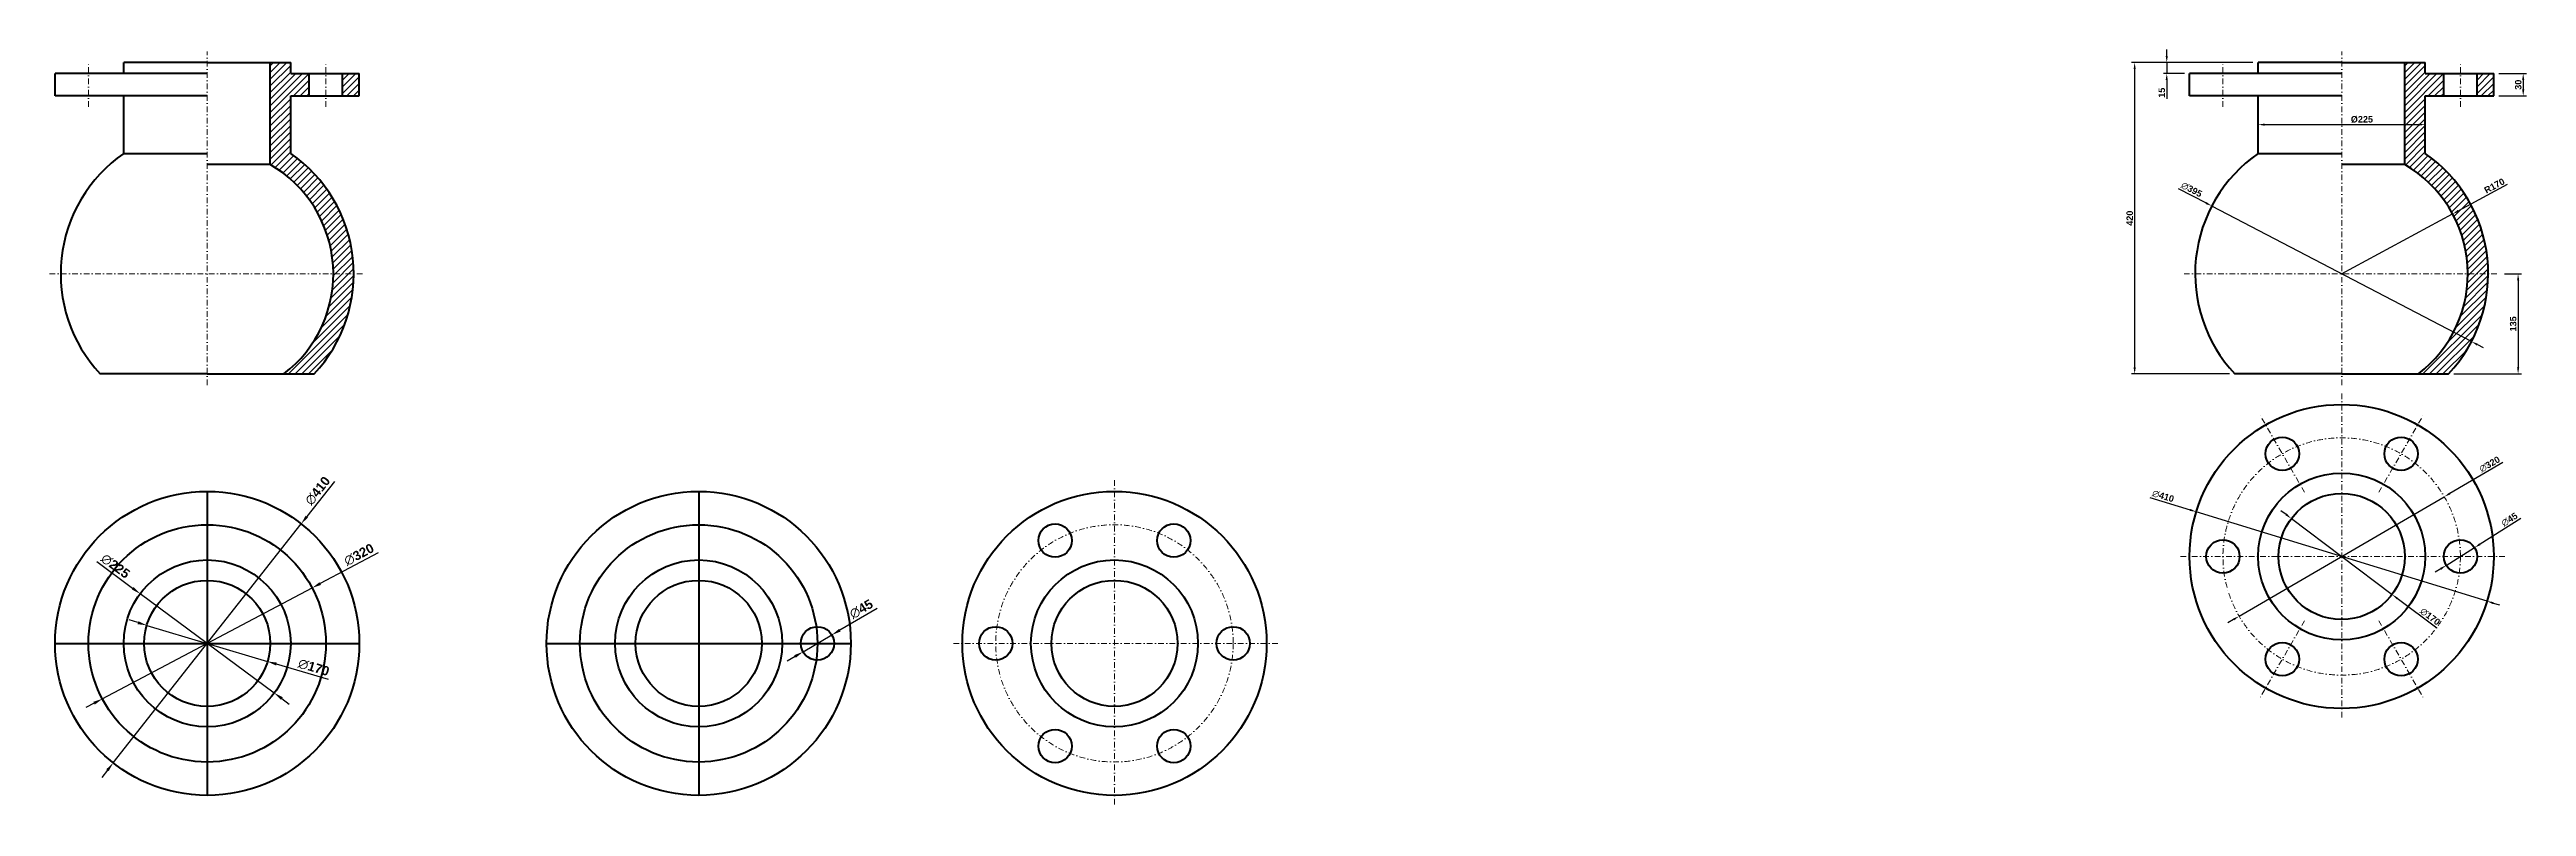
# Model space of a CAD drawing. Header units: millimetres. Extents: x 5774 to 12351, y 222 to 1276.
# Drawn here: x 9013 to 12351, y 222 to 1243 of the extents above; entities that cross this region are included whole.
import ezdxf

# ---------------------------------------------------------------- set-up
doc = ezdxf.new("R2010")
doc.units = ezdxf.units.MM
doc.header["$LTSCALE"] = 0.3
doc.linetypes.add('DASHDOTX2', pattern=[50.8, 25.4, -12.7, 0, -12.7])
for name, color, linetype, lineweight in [('Contorno', 5, 'Continuous', 50), ('cotas', 7, 'Continuous', 9), ('Hachura', 252, 'Continuous', 15), ('Linha de Centro', 46, 'DASHDOTX2', 9)]:
    doc.layers.add(name, color=color, linetype=linetype, lineweight=lineweight)
doc.styles.add('Cotas', font='')
doc.styles.get("Standard").update_dxf_attribs({"font": ''})
doc.styles.get('Cotas').set_extended_font_data('Arial', bold=True)
doc.styles.get('Standard').set_extended_font_data('Arial', bold=True)
doc.dimstyles.new('cota annotative', dxfattribs={"dimtxt": 2.5, "dimasz": 2.5, "dimexe": 1.25, "dimexo": 2, "dimtad": 1, "dimtxsty": 'Standard', "dimcen": -5, "dimclrt": 102, "dimadec": 0, "dimazin": 0, "dimtfac": 1, "dimtmove": 0, "dimatfit": 3, "dimfxl": 1, "dimarcsym": 0})
doc.dimstyles.new('Cotas', dxfattribs={"dimscale": 0, "dimtxt": 2.5, "dimasz": 2.5, "dimexe": 1.25, "dimexo": 2, "dimtad": 1, "dimtxsty": 'Cotas', "dimcen": 2.5, "dimclrt": 102, "dimadec": 0, "dimazin": 0, "dimtfac": 1, "dimtmove": 0, "dimatfit": 3, "dimfxl": 1, "dimarcsym": 0})

# ---------------------------------------------------------------- blocks, each defined once
blk = doc.blocks.new('*D27')
at = {"layer": 'cotas', "color": 0, "lineweight": -2, "transparency": 16777216}
for p, q in [((11866.6, 1234.5), (11866.6, 1243.3)), ((11982.8, 1225.8), (11862.2, 1225.8)), ((11890.3, 1210.8), (11862.2, 1210.8)), ((11866.6, 1225.8), (11866.6, 1210.8)), ((11866.6, 1202), (11866.6, 1176.7))]:
    blk.add_line(p, q, dxfattribs=at)
at = {"layer": 'cotas', "color": 0, "transparency": 16777216}
for points in [[(11865.1, 1234.5), (11868, 1234.5), (11866.6, 1225.8)], [(11865.1, 1202), (11868, 1202), (11866.6, 1210.8)]]:
    blk.add_solid(points, dxfattribs=at)
at = {"layer": 'Defpoints', "color": 0, "transparency": 16777216}
for p in [(11866.6, 1210.8), (11897.3, 1210.8), (11989.8, 1225.8)]:
    blk.add_point(p, dxfattribs=at)
at = {"layer": 'cotas', "color": 102, "transparency": 16777216, "insert": (11859.9, 1185), "char_height": 8.75, "attachment_point": 5, "rotation": 90, "style": 'Cotas'}
blk.add_mtext('15', dxfattribs=at)
blk = doc.blocks.new('*D18')
at = {"layer": 'cotas', "color": 0, "lineweight": -2, "transparency": 16777216}
for p, q in [((12314.3, 1210.8), (12351.4, 1210.8)), ((12347, 1202), (12347, 1189.5)), ((12314.3, 1180.8), (12351.4, 1180.8))]:
    blk.add_line(p, q, dxfattribs=at)
at = {"layer": 'cotas', "color": 0, "transparency": 16777216}
for points in [[(12345.5, 1202), (12348.5, 1202), (12347, 1210.8)], [(12345.5, 1189.5), (12348.5, 1189.5), (12347, 1180.8)]]:
    blk.add_solid(points, dxfattribs=at)
at = {"layer": 'Defpoints', "color": 0, "transparency": 16777216}
for p in [(12307.3, 1210.8), (12307.3, 1180.8), (12347, 1180.8)]:
    blk.add_point(p, dxfattribs=at)
at = {"layer": 'cotas', "color": 102, "transparency": 16777216, "insert": (12340.3, 1195.8), "char_height": 8.75, "attachment_point": 5, "rotation": 90, "style": 'Cotas'}
blk.add_mtext('30', dxfattribs=at)
blk = doc.blocks.new('*D26')
at = {"layer": 'cotas', "color": 0, "lineweight": -2, "transparency": 16777216}
for p, q in [((11982.8, 1225.8), (11819, 1225.8)), ((11823.3, 1217), (11823.3, 814.5)), ((11951.2, 805.8), (11819, 805.8))]:
    blk.add_line(p, q, dxfattribs=at)
at = {"layer": 'cotas', "color": 0, "transparency": 16777216}
for points in [[(11821.9, 1217), (11824.8, 1217), (11823.3, 1225.8)], [(11821.9, 814.5), (11824.8, 814.5), (11823.3, 805.8)]]:
    blk.add_solid(points, dxfattribs=at)
at = {"layer": 'Defpoints', "color": 0, "transparency": 16777216}
for p in [(11989.8, 1225.8), (11823.3, 805.8), (11958.2, 805.8)]:
    blk.add_point(p, dxfattribs=at)
at = {"layer": 'cotas', "color": 102, "transparency": 16777216, "insert": (11816.7, 1015.8), "char_height": 8.75, "attachment_point": 5, "rotation": 90, "style": 'Cotas'}
blk.add_mtext('420', dxfattribs=at)
blk = doc.blocks.new('*D25')
at = {"layer": 'cotas', "color": 0, "lineweight": -2, "transparency": 16777216}
for p, q in [((11989.8, 1149), (11989.8, 1146.3)), ((11998.6, 1142), (12206.1, 1142)), ((12214.8, 1149), (12214.8, 1146.3))]:
    blk.add_line(p, q, dxfattribs=at)
at = {"layer": 'cotas', "color": 0, "transparency": 16777216}
for points in [[(11998.6, 1143.4), (11998.6, 1140.5), (11989.8, 1142)], [(12206.1, 1143.4), (12206.1, 1140.5), (12214.8, 1142)]]:
    blk.add_solid(points, dxfattribs=at)
at = {"layer": 'Defpoints', "color": 0, "transparency": 16777216}
for p in [(11989.8, 1142), (12214.8, 1142), (12214.8, 1142)]:
    blk.add_point(p, dxfattribs=at)
at = {"layer": 'cotas', "color": 102, "transparency": 16777216, "insert": (12129.6, 1149), "char_height": 8.75, "attachment_point": 5, "style": 'Cotas'}
blk.add_mtext('%%C225', dxfattribs=at)
blk = doc.blocks.new('*D24')
at = {"layer": 'cotas', "color": 0, "lineweight": -2, "transparency": 16777216}
for p, q in [((12321.8, 940.8), (12344.5, 940.8)), ((12340.1, 932), (12340.1, 814.5)), ((12253.5, 805.8), (12344.5, 805.8))]:
    blk.add_line(p, q, dxfattribs=at)
at = {"layer": 'cotas', "color": 0, "transparency": 16777216}
for points in [[(12338.7, 932), (12341.6, 932), (12340.1, 940.8)], [(12338.7, 814.5), (12341.6, 814.5), (12340.1, 805.8)]]:
    blk.add_solid(points, dxfattribs=at)
at = {"layer": 'Defpoints', "color": 0, "transparency": 16777216}
for p in [(12314.8, 940.8), (12246.5, 805.8), (12340.1, 805.8)]:
    blk.add_point(p, dxfattribs=at)
at = {"layer": 'cotas', "color": 102, "transparency": 16777216, "insert": (12333.5, 873.3), "char_height": 8.75, "attachment_point": 5, "rotation": 90, "style": 'Cotas'}
blk.add_mtext('135', dxfattribs=at)
blk = doc.blocks.new('*D23')
at = {"layer": 'cotas', "color": 0, "lineweight": -2, "transparency": 16777216}
for p, q in [((11882, 1055.8), (11919.5, 1036.3)), ((12277.4, 849.4), (11927.3, 1032.2)), ((12285.2, 845.3), (12292.9, 841.3))]:
    blk.add_line(p, q, dxfattribs=at)
at = {"layer": 'cotas', "color": 0, "transparency": 16777216}
for points in [[(11920.2, 1037.6), (11918.8, 1035), (11927.3, 1032.2)], [(12285.8, 846.6), (12284.5, 844), (12277.4, 849.4)]]:
    blk.add_solid(points, dxfattribs=at)
at = {"layer": 'Defpoints', "color": 0, "transparency": 16777216}
for p in [(11927.3, 1032.2), (12277.4, 849.4)]:
    blk.add_point(p, dxfattribs=at)
at = {"layer": 'cotas', "color": 102, "transparency": 16777216, "insert": (11900.1, 1054.3), "char_height": 8.75, "attachment_point": 5, "rotation": 332.426, "style": 'Cotas'}
blk.add_mtext('∅395', dxfattribs=at)
blk = doc.blocks.new('*D22')
at = {"layer": 'cotas', "color": 0, "lineweight": -2, "transparency": 16777216}
for p, q in [((12325.5, 1061.2), (12259.6, 1025.7)), ((12102.3, 940.8), (12251.9, 1021.5))]:
    blk.add_line(p, q, dxfattribs=at)
at = {"layer": 'cotas', "color": 0, "transparency": 16777216}
blk.add_solid([(12258.9, 1027), (12260.3, 1024.4), (12251.9, 1021.5)], dxfattribs=at)
at = {"layer": 'Defpoints', "color": 0, "transparency": 16777216}
for p in [(12251.9, 1021.5), (12102.3, 940.8)]:
    blk.add_point(p, dxfattribs=at)
at = {"layer": 'cotas', "color": 102, "transparency": 16777216, "insert": (12308.2, 1059.5), "char_height": 8.75, "attachment_point": 5, "rotation": 28.3545, "style": 'Cotas'}
blk.add_mtext('R170', dxfattribs=at)
blk = doc.blocks.new('*D17')
at = {"layer": 'cotas', "color": 0, "lineweight": -2, "transparency": 16777216}
for p, q in [((12343.6, 610.6), (12288.8, 576.2)), ((12243.3, 547.6), (12281.4, 571.5)), ((12235.9, 542.9), (12228.5, 538.3))]:
    blk.add_line(p, q, dxfattribs=at)
at = {"layer": 'cotas', "color": 0, "transparency": 16777216}
for points in [[(12288, 577.4), (12289.6, 574.9), (12281.4, 571.5)], [(12235.1, 544.2), (12236.6, 541.7), (12243.3, 547.6)]]:
    blk.add_solid(points, dxfattribs=at)
at = {"layer": 'Defpoints', "color": 0, "transparency": 16777216}
for p in [(12281.4, 571.5), (12243.3, 547.6)]:
    blk.add_point(p, dxfattribs=at)
at = {"layer": 'cotas', "color": 102, "transparency": 16777216, "insert": (12328.5, 609.4), "char_height": 8.75, "attachment_point": 5, "rotation": 32.1517, "style": 'Cotas'}
blk.add_mtext('∅45', dxfattribs=at)
blk = doc.blocks.new('*D21')
at = {"layer": 'cotas', "color": 0, "lineweight": -2, "transparency": 16777216}
for p, q in [((12319.7, 686.2), (12248.1, 644.5)), ((11964.1, 479), (12240.6, 640.1)), ((11956.5, 474.6), (11949, 470.2))]:
    blk.add_line(p, q, dxfattribs=at)
at = {"layer": 'cotas', "color": 0, "transparency": 16777216}
for points in [[(12247.4, 645.8), (12248.9, 643.3), (12240.6, 640.1)], [(11955.8, 475.8), (11957.3, 473.3), (11964.1, 479)]]:
    blk.add_solid(points, dxfattribs=at)
at = {"layer": 'Defpoints', "color": 0, "transparency": 16777216}
for p in [(12240.6, 640.1), (11964.1, 479)]:
    blk.add_point(p, dxfattribs=at)
at = {"layer": 'cotas', "color": 102, "transparency": 16777216, "insert": (12301.8, 683.9), "char_height": 8.75, "attachment_point": 5, "rotation": 30.2335, "style": 'Cotas'}
blk.add_mtext('∅320', dxfattribs=at)
blk = doc.blocks.new('*D20')
at = {"layer": 'cotas', "color": 0, "lineweight": -2, "transparency": 16777216}
for p, q in [((11843.7, 639), (11898, 622.3)), ((12298.3, 499.3), (11906.4, 619.8)), ((12306.6, 496.8), (12315, 494.2))]:
    blk.add_line(p, q, dxfattribs=at)
at = {"layer": 'cotas', "color": 0, "transparency": 16777216}
for points in [[(11898.4, 623.7), (11897.6, 621), (11906.4, 619.8)], [(12307.1, 498.1), (12306.2, 495.4), (12298.3, 499.3)]]:
    blk.add_solid(points, dxfattribs=at)
at = {"layer": 'Defpoints', "color": 0, "transparency": 16777216}
for p in [(11906.4, 619.8), (12298.3, 499.3)]:
    blk.add_point(p, dxfattribs=at)
at = {"layer": 'cotas', "color": 102, "transparency": 16777216, "insert": (11861.7, 640.9), "char_height": 8.75, "attachment_point": 5, "rotation": 342.915, "style": 'Cotas'}
blk.add_mtext('∅410', dxfattribs=at)
blk = doc.blocks.new('*D19')
at = {"layer": 'cotas', "color": 0, "lineweight": -2, "transparency": 16777216}
for p, q in [((12027.5, 616), (12020.5, 621.3)), ((12034.5, 610.8), (12170.2, 508.3)), ((12230.6, 462.8), (12177.2, 503.1))]:
    blk.add_line(p, q, dxfattribs=at)
at = {"layer": 'cotas', "color": 0, "transparency": 16777216}
for points in [[(12028.4, 617.2), (12026.6, 614.9), (12034.5, 610.8)], [(12178, 504.2), (12176.3, 501.9), (12170.2, 508.3)]]:
    blk.add_solid(points, dxfattribs=at)
at = {"layer": 'Defpoints', "color": 0, "transparency": 16777216}
for p in [(12034.5, 610.8), (12170.2, 508.3)]:
    blk.add_point(p, dxfattribs=at)
at = {"layer": 'cotas', "color": 102, "transparency": 16777216, "insert": (12221.5, 478.4), "char_height": 8.75, "attachment_point": 5, "rotation": 322.9526, "style": 'Cotas'}
blk.add_mtext('∅170', dxfattribs=at)
blk = doc.blocks.new('*D12')
at = {"layer": 'cotas', "color": 0, "lineweight": -2}
for p, q in [((9397.1, 660.6), (9359.9, 613.4)), ((9098.9, 281.2), (9352.2, 603.6)), ((9091.2, 271.3), (9083.5, 261.5))]:
    blk.add_line(p, q, dxfattribs=at)
at = {"layer": 'cotas', "color": 0}
for points in [[(9358.3, 614.7), (9361.6, 612.1), (9352.2, 603.6)], [(9089.6, 272.6), (9092.8, 270.1), (9098.9, 281.2)]]:
    blk.add_solid(points, dxfattribs=at)
at = {"layer": 'Defpoints', "color": 0}
for p in [(9352.2, 603.6), (9098.9, 281.2)]:
    blk.add_point(p, dxfattribs=at)
at = {"layer": 'cotas', "color": 102, "insert": (9374.5, 648.1), "char_height": 12.5, "attachment_point": 5, "rotation": 51.8455}
blk.add_mtext('∅410', dxfattribs=at)
blk = doc.blocks.new('*D13')
at = {"layer": 'cotas', "color": 0, "lineweight": -2}
for p, q in [((9076.6, 552.7), (9125.1, 516.8)), ((9316, 375.4), (9135.2, 509.3)), ((9326, 368), (9336.1, 360.5))]:
    blk.add_line(p, q, dxfattribs=at)
at = {"layer": 'cotas', "color": 0}
for points in [[(9126.4, 518.4), (9123.9, 515.1), (9135.2, 509.3)], [(9327.3, 369.7), (9324.8, 366.3), (9316, 375.4)]]:
    blk.add_solid(points, dxfattribs=at)
at = {"layer": 'Defpoints', "color": 0}
for p in [(9135.2, 509.3), (9316, 375.4)]:
    blk.add_point(p, dxfattribs=at)
at = {"layer": 'cotas', "color": 102, "insert": (9101.8, 546.5), "char_height": 12.5, "attachment_point": 5, "rotation": 323.4744}
blk.add_mtext('∅225', dxfattribs=at)
blk = doc.blocks.new('*D14')
at = {"layer": 'cotas', "color": 0, "lineweight": -2}
for p, q in [((9132.2, 470.3), (9120.2, 473.9)), ((9144.1, 466.7), (9307, 418)), ((9389, 393.5), (9319, 414.4))]:
    blk.add_line(p, q, dxfattribs=at)
at = {"layer": 'cotas', "color": 0}
for points in [[(9132.8, 472.3), (9131.6, 468.3), (9144.1, 466.7)], [(9319.6, 416.4), (9318.4, 412.4), (9307, 418)]]:
    blk.add_solid(points, dxfattribs=at)
at = {"layer": 'Defpoints', "color": 0}
for p in [(9144.1, 466.7), (9307, 418)]:
    blk.add_point(p, dxfattribs=at)
at = {"layer": 'cotas', "color": 102, "insert": (9369.1, 409.9), "char_height": 12.5, "attachment_point": 5, "rotation": 343.339}
blk.add_mtext('∅170', dxfattribs=at)
blk = doc.blocks.new('*D15')
at = {"layer": 'cotas', "color": 0, "lineweight": -2}
for p, q in [((9455.9, 564.3), (9378, 523.1)), ((9084.2, 367.5), (9367, 517.2)), ((9073.1, 361.7), (9062.1, 355.8))]:
    blk.add_line(p, q, dxfattribs=at)
at = {"layer": 'cotas', "color": 0}
for points in [[(9377.1, 524.9), (9379, 521.2), (9367, 517.2)], [(9072.1, 363.5), (9074.1, 359.8), (9084.2, 367.5)]]:
    blk.add_solid(points, dxfattribs=at)
at = {"layer": 'Defpoints', "color": 0}
for p in [(9367, 517.2), (9084.2, 367.5)]:
    blk.add_point(p, dxfattribs=at)
at = {"layer": 'cotas', "color": 102, "insert": (9430.2, 562), "char_height": 12.5, "attachment_point": 5, "rotation": 27.8921}
blk.add_mtext('∅320', dxfattribs=at)
blk = doc.blocks.new('*D16')
at = {"layer": 'cotas', "color": 0, "lineweight": -2}
for p, q in [((10128.6, 489.6), (10078.2, 460.1)), ((10028.6, 431), (10067.4, 453.7)), ((10017.8, 424.7), (10007, 418.4))]:
    blk.add_line(p, q, dxfattribs=at)
at = {"layer": 'cotas', "color": 0}
for points in [[(10077.1, 461.9), (10079.2, 458.3), (10067.4, 453.7)], [(10016.7, 426.5), (10018.8, 422.9), (10028.6, 431)]]:
    blk.add_solid(points, dxfattribs=at)
at = {"layer": 'Defpoints', "color": 0}
for p in [(10067.4, 453.7), (10028.6, 431)]:
    blk.add_point(p, dxfattribs=at)
at = {"layer": 'cotas', "color": 102, "insert": (10107.1, 488.6), "char_height": 12.5, "attachment_point": 5, "rotation": 30.3538}
blk.add_mtext('∅45', dxfattribs=at)

msp = doc.modelspace()

# ---------------------------------------------------------------- hatches: boundary and pattern name
at = {"layer": 'Hachura'}
h = msp.add_hatch(dxfattribs=at)
h.set_pattern_fill('ANSI31', color=256, scale=2)
h.set_pattern_definition([(45, (-2787.723, -756.2577), (-4.490128, 4.490128), [])])
h.paths.add_polyline_path([(9338.077, 1180.798), (9363.077, 1180.798), (9363.077, 1210.798), (9338.077, 1210.798), (9338.077, 1225.798), (9310.577, 1225.798), (9310.577, 1088.022, -0.26794919), (9395.577, 940.798), (9423.077, 940.798, 0.24597637), (9338.077, 1103.125)])
h.paths.add_polyline_path([(9430.577, 1210.798), (9408.077, 1210.798), (9408.077, 1180.798), (9430.577, 1180.798)])
h.paths.add_polyline_path([(9423.077, 940.798), (9395.577, 940.798, -0.23349854), (9328.897, 805.798), (9369.734, 805.798, 0.19040403)])
h = msp.add_hatch(dxfattribs=at)
h.set_pattern_fill('ANSI31', color=256, scale=2)
h.set_pattern_definition([(45, (89.0293, -756.2577), (-4.490128, 4.490128), [])])
h.paths.add_polyline_path([(12214.83, 1180.798), (12239.83, 1180.798), (12239.83, 1210.798), (12214.83, 1210.798), (12214.83, 1225.798), (12187.33, 1225.798), (12187.33, 1088.022, -0.26794919), (12272.33, 940.798), (12299.83, 940.798, 0.24597637), (12214.83, 1103.125)])
h.paths.add_polyline_path([(12307.33, 1210.798), (12284.83, 1210.798), (12284.83, 1180.798), (12307.33, 1180.798)])
h.paths.add_polyline_path([(12299.83, 940.798), (12272.33, 940.798, -0.23349854), (12205.649, 805.798), (12246.487, 805.798, 0.19040403)])

# ---------------------------------------------------------------- linework, layer by layer
at = {"layer": 'Contorno'}
for p, q in [((9225.577, 1210.798), (9020.577, 1210.798)), ((9020.577, 1180.798), (9020.577, 1210.798)), ((9225.577, 1225.798), (9113.077, 1225.798)), ((9113.077, 1210.798), (9113.077, 1225.798)), ((9225.577, 1225.798), (9338.077, 1225.798)), ((9310.577, 1088.022), (9310.577, 1225.798)), ((9338.077, 1210.798), (9338.077, 1225.798)), ((9338.077, 1210.798), (9430.577, 1210.798)), ((9363.077, 1180.798), (9363.077, 1210.798)), ((9408.077, 1180.798), (9408.077, 1210.798)), ((9430.577, 1180.798), (9430.577, 1210.798)), ((12102.33, 1210.798), (11897.33, 1210.798)), ((11897.33, 1180.798), (11897.33, 1210.798)), ((12102.33, 1225.798), (11989.83, 1225.798)), ((11989.83, 1210.798), (11989.83, 1225.798)), ((12102.33, 1225.798), (12214.83, 1225.798)), ((12187.33, 1088.022), (12187.33, 1225.798)), ((12214.83, 1210.798), (12214.83, 1225.798)), ((12214.83, 1210.798), (12307.33, 1210.798)), ((12239.83, 1180.798), (12239.83, 1210.798)), ((12284.83, 1180.798), (12284.83, 1210.798)), ((12307.33, 1180.798), (12307.33, 1210.798)), ((9225.577, 1180.798), (9020.577, 1180.798)), ((9113.077, 1103.125), (9113.077, 1180.798)), ((9338.077, 1180.798), (9430.577, 1180.798)), ((9338.077, 1103.125), (9338.077, 1180.798)), ((12102.33, 1180.798), (11897.33, 1180.798)), ((11989.83, 1103.125), (11989.83, 1180.798)), ((12214.83, 1180.798), (12307.33, 1180.798)), ((12214.83, 1103.125), (12214.83, 1180.798)), ((9113.077, 1103.125), (9225.577, 1103.125)), ((11989.83, 1103.125), (12102.33, 1103.125)), ((9310.577, 1088.022), (9225.577, 1088.022)), ((12187.33, 1088.022), (12102.33, 1088.022)), ((9225.577, 805.798), (9081.42, 805.798)), ((9225.577, 805.798), (9369.734, 805.798)), ((12102.33, 805.798), (11958.173, 805.798)), ((12102.33, 805.798), (12246.487, 805.798)), ((9225.577, 647.377), (9225.577, 237.377)), ((9887.969, 647.377), (9887.969, 237.377)), ((9020.577, 442.377), (9430.577, 442.377)), ((9682.969, 442.377), (10092.969, 442.377))]:
    msp.add_line(p, q, dxfattribs=at)
for centre, radius in [((12102.33, 559.552), 205), ((12022.33, 698.116), 22.5), ((12182.33, 698.116), 22.5), ((12102.33, 559.552), 112.5), ((9225.577, 442.377), 205), ((9887.969, 442.377), 205), ((10448.336, 442.377), 205), ((12102.33, 559.552), 85), ((9225.577, 442.377), 160), ((9887.969, 442.377), 160), ((10368.336, 580.941), 22.5), ((10528.336, 580.941), 22.5), ((11942.33, 559.552), 22.5), ((12262.33, 559.552), 22.5), ((9225.577, 442.377), 112.5), ((9887.969, 442.377), 112.5), ((10448.336, 442.377), 112.5), ((9225.577, 442.377), 85), ((9887.969, 442.377), 85), ((10448.336, 442.377), 85), ((10047.969, 442.377), 22.5), ((10288.336, 442.377), 22.5), ((10608.336, 442.377), 22.5), ((12022.33, 420.988), 22.5), ((12182.33, 420.988), 22.5), ((10368.336, 303.813), 22.5), ((10528.336, 303.813), 22.5)]:
    msp.add_circle(centre, radius, dxfattribs=at)
for centre, radius, start, end in [((9225.577, 940.798), 197.5, 124.723749, 223.121232), ((9225.577, 940.798), 197.5, 316.878768, 55.276251), ((12102.33, 940.798), 197.5, 124.723749, 223.121232), ((12102.33, 940.798), 197.5, 316.878768, 55.276251), ((9225.577, 940.798), 170, 307.428006, 60), ((12102.33, 940.798), 170, 307.428006, 60)]:
    msp.add_arc(centre, radius, start, end, dxfattribs=at)
at = {"layer": 'Linha de Centro'}
for p, q in [((9225.577, 790.798), (9225.577, 1240.798)), ((12102.33, 790.798), (12102.33, 1240.798)), ((9065.577, 1165.798), (9065.577, 1225.798)), ((9385.577, 1165.798), (9385.577, 1225.798)), ((11942.33, 1165.798), (11942.33, 1225.798)), ((12262.33, 1165.798), (12262.33, 1225.798)), ((9013.077, 940.798), (9438.077, 940.798)), ((11889.83, 940.798), (12314.83, 940.798)), ((12102.33, 779.552), (12102.33, 339.552)), ((12052.33, 646.154), (11992.33, 750.077)), ((12152.33, 646.154), (12212.33, 750.077)), ((10448.336, 662.377), (10448.336, 222.377)), ((12322.33, 559.552), (11882.33, 559.552)), ((12052.33, 472.949), (11992.33, 369.026)), ((12152.33, 472.949), (12212.33, 369.026)), ((10668.336, 442.377), (10228.336, 442.377))]:
    msp.add_line(p, q, dxfattribs=at)
for centre in [(12102.33, 559.552), (10448.336, 442.377)]:
    msp.add_circle(centre, 160, dxfattribs=at)

# ---------------------------------------------------------------- dimensions: what is measured, and where the dimension line sits
at = {"layer": 'cotas'}
for base, p1, p2, picture, middle in [((11866.55, 1210.798), (11989.83, 1225.798), (11897.33, 1210.798), '*D27', (11859.895, 1184.981)), ((11823.348, 805.798), (11989.83, 1225.798), (11958.173, 805.798), '*D26', (11816.693, 1015.798)), ((12347.002, 1180.798), (12307.33, 1210.798), (12307.33, 1180.798), '*D18', (12340.347, 1195.798)), ((12340.128, 805.798), (12314.83, 940.798), (12246.487, 805.798), '*D24', (12333.473, 873.298))]:
    dim = msp.add_linear_dim(base=base, p1=p1, p2=p2, angle=90, dimstyle='Cotas', override={"dimscale": 3.5}, dxfattribs=at)
    dim.commit()
    dim.dimension.update_dxf_attribs({"geometry": picture, "text_midpoint": middle})
dim = msp.add_linear_dim(base=(12214.83, 1141.961), p1=(11989.83, 1141.961), p2=(12214.83, 1141.961), text='%%C<>', dimstyle='Cotas', override={"dimscale": 3.5}, dxfattribs=at)
dim.commit()
dim.dimension.update_dxf_attribs({"geometry": '*D25', "text_midpoint": (12129.636, 1141.961), "dimtype": 160})
dim = msp.add_radius_dim(center=(12102.33, 940.798), mpoint=(12251.934, 1021.535), dimstyle='Cotas', override={"dimscale": 3.5}, dxfattribs=at)
dim.commit()
dim.dimension.update_dxf_attribs({"geometry": '*D22', "text_midpoint": (12311.344, 1053.597), "dimtype": 164})
dim = msp.add_diameter_dim_2p(p1=(12277.396, 849.376), p2=(11927.263, 1032.219), dimstyle='Cotas', override={"dimscale": 3.5}, dxfattribs=at)
dim.commit()
dim.dimension.update_dxf_attribs({"geometry": '*D23', "text_midpoint": (11900.137, 1054.3)})
for p1, p2, picture, middle in [((9098.931, 281.176), (9352.223, 603.578), '*D12', (9374.48, 648.132)), ((9315.981, 375.419), (9135.173, 509.335), '*D13', (9101.802, 546.524))]:
    dim = msp.add_diameter_dim_2p(p1=p1, p2=p2, dimstyle='cota annotative', dxfattribs=at)
    dim.commit()
    dim.dimension.update_dxf_attribs({"geometry": picture, "text_midpoint": middle})
for p1, p2, picture, middle in [((11964.093, 478.988), (12240.566, 640.116), '*D21', (12305.304, 677.845)), ((12298.283, 499.325), (11906.376, 619.779), '*D20', (11859.598, 634.156)), ((12034.488, 610.762), (12170.171, 508.341), '*D19', (12217.274, 472.786)), ((12243.28, 547.578), (12281.379, 571.525), '*D17', (12332.263, 603.509))]:
    dim = msp.add_diameter_dim_2p(p1=p1, p2=p2, dimstyle='Cotas', override={"dimscale": 3.5}, dxfattribs=at)
    dim.commit()
    dim.dimension.update_dxf_attribs({"geometry": picture, "text_midpoint": middle, "dimtype": 163})
for p1, p2, picture, middle in [((9084.164, 367.528), (9366.99, 517.226), '*D15', (9434.877, 553.158)), ((10028.554, 431.007), (10067.385, 453.747), '*D16', (10112.123, 479.946)), ((9144.146, 466.747), (9307.009, 418.007), '*D14', (9366.249, 400.278))]:
    dim = msp.add_diameter_dim_2p(p1=p1, p2=p2, dimstyle='cota annotative', dxfattribs=at)
    dim.commit()
    dim.dimension.update_dxf_attribs({"geometry": picture, "text_midpoint": middle, "dimtype": 163})

doc.saveas('drawing.dxf')
